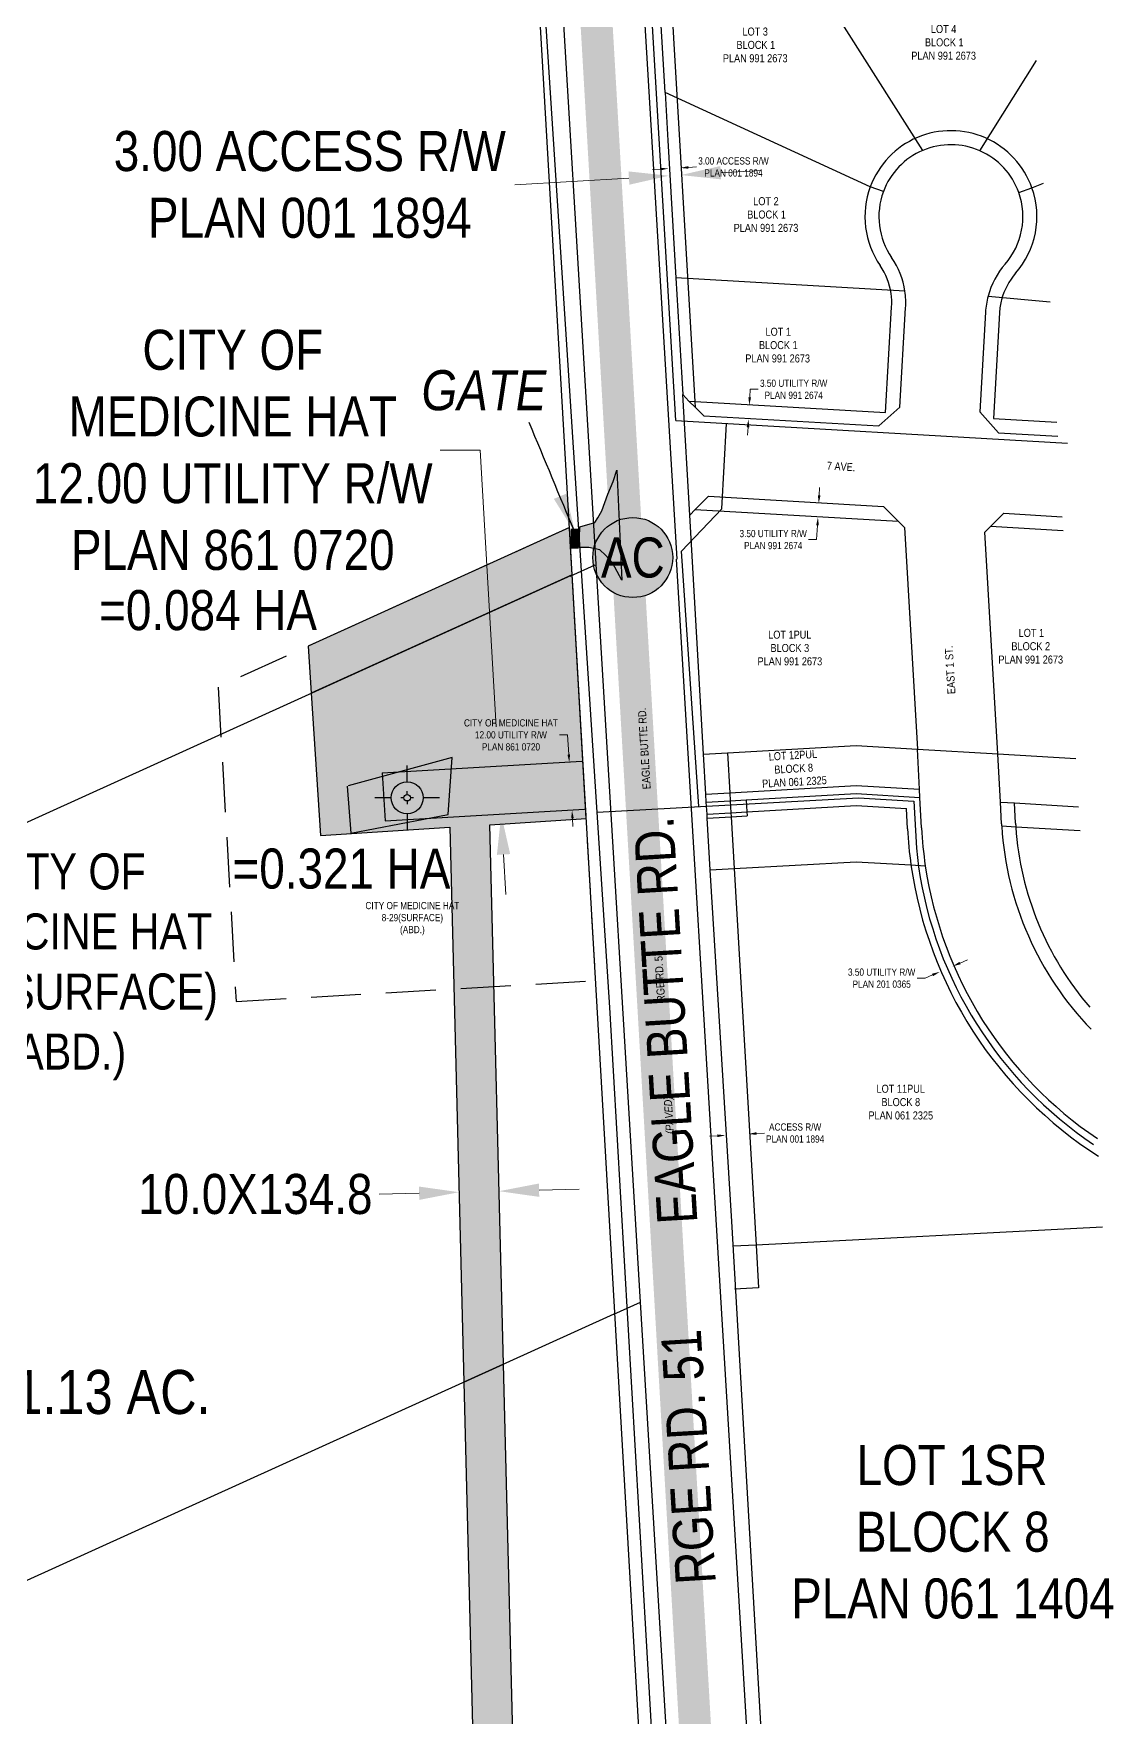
# Model space of a CAD drawing. Extents: x 312545 to 320442, y 5540407 to 5546054.
# Drawn here: x 317119.5 to 317389.5, y 5541749.7 to 5542170.4 of the extents above; entities that cross this region are included whole.
import ezdxf
from ezdxf.enums import TextEntityAlignment as Align

# ---------------------------------------------------------------- set-up
doc = ezdxf.new("R2010")
doc.units = 0
doc.header["$LTSCALE"] = 5
doc.header["$PDSIZE"] = 0.5
doc.linetypes.add('COOP2', pattern=[10, 5, -1, 0, -1, 0, -1, 0, -1, 0, -1])
doc.linetypes.add('foc-ACCESSROAD', pattern=[3.75, 2.5, -1.25])
doc.layers.get('Defpoints').update_dxf_attribs({"color": 9})
for name, color, linetype in [('AS-FENCE', 48, 'foc-FENCE'), ('AS-ROADS', 254, 'Continuous'), ('AS-TELEPHONE', 224, 'foc-TEL'), ('CG-NOTES', 7, 'Continuous'), ('F-RW', 190, 'Continuous'), ('F-WS', 190, 'foc-ACCESSROAD'), ('F-WS-S', 8, 'Continuous'), ('F-WS-S-1000', 8, 'Continuous'), ('L-AREAREQUIRED', 7, 'Continuous'), ('L-ROAD-T', 7, 'Continuous'), ('L-ROAD-T-1000', 7, 'Continuous'), ('L-TITLEDB', 4, 'Continuous'), ('L-TITLEDB-T', 4, 'Continuous'), ('L-TITLEDB-T-1000', 4, 'Continuous'), ('P-APEX RECON-10m BUFFER', 51, 'COOP2'), ('P-APEX RECON-WORK AREA', 104, 'Continuous')]:
    doc.layers.add(name, color=color, linetype=linetype)
for name, color, linetype, lineweight in [('AS-GENERAL', 48, 'Continuous', 18), ('F-RW-T', 190, 'Continuous', 9), ('F-WS-T', 190, 'Continuous', 9), ('F-WS-T-1000', 190, 'Continuous', 9), ('P-APEX RECON-TWS-T', 104, 'Continuous', 9), ('T-TEXT', 48, 'Continuous', 18), ('T-TEXT-1000', 48, 'Continuous', 18)]:
    doc.layers.add(name, color=color, linetype=linetype, lineweight=lineweight)
doc.styles.add('1.8', font='ARIALN.TTF', dxfattribs={"height": 1.8})
doc.styles.add('100L', font='ARIALN.TTF', dxfattribs={"height": 11})
doc.styles.add('175L', font='ARIALN.TTF', dxfattribs={"height": 10})
doc.styles.add('80CG', font='ARIALN.TTF', dxfattribs={"height": 10})
doc.styles.add('80L', font='ARIALN.TTF', dxfattribs={"height": 10})
doc.styles.add('80LS', font='ARIALNI.TTF', dxfattribs={"height": 10})
doc.styles.add('foc-LtypeFont', font='ARIALN.TTF', dxfattribs={"height": 7.35})
doc.linetypes.add('foc-FENCE', pattern='A,10,-1,["X",foc-LtypeFont,S=0.2,R=0,X=-0.625,Y=-0.75],-1.24', length=12.24)
doc.linetypes.add('foc-TEL', pattern='A,2,-1,["T",foc-LtypeFont,S=0.2,R=0,X=-0.425,Y=-0.75],-1.24,8', length=12.24)
doc.dimstyles.new('Compass 1 000', dxfattribs={"dimtxt": 1.8, "dimasz": 2, "dimexe": 0.2, "dimexo": 0.0625, "dimgap": 0.5, "dimtad": 0, "dimtih": 1, "dimtoh": 1, "dimzin": 0, "dimdsep": 46, "dimtxsty": '1.8', "dimcen": 0.1, "dimse1": 1, "dimse2": 1, "dimclrd": 256, "dimclrt": 256, "dimaunit": 1, "dimadec": 4, "dimazin": 0, "dimtfac": 0.06, "dimtofl": 0, "dimtmove": 0, "dimatfit": 0, "dimfxl": 0.2, "dimtolj": 1, "dimtzin": 0, "dimlwd": -1, "dimarcsym": 0})
doc.dimstyles.new('Compass 5 000', dxfattribs={"dimscale": 5, "dimtxt": 9, "dimasz": 2, "dimexe": 0.2, "dimexo": 0.0625, "dimgap": 0.5, "dimtad": 0, "dimtih": 1, "dimtoh": 1, "dimzin": 0, "dimdsep": 46, "dimtxsty": '80CG', "dimcen": 0.1, "dimse1": 1, "dimse2": 1, "dimclrd": 256, "dimclrt": 256, "dimaunit": 1, "dimadec": 4, "dimazin": 0, "dimtfac": 0.06, "dimtofl": 0, "dimtmove": 0, "dimatfit": 1, "dimfxl": 0.2, "dimtolj": 1, "dimtzin": 0, "dimlwd": -1, "dimarcsym": 0})

# ---------------------------------------------------------------- blocks, each defined once
blk = doc.blocks.new('*D463')
at = {"layer": 'Defpoints', "color": 0, "transparency": 16777216}
for p in [(317281.24, 5542136.89), (317278.41, 5542133.88), (317281.4, 5542134.05)]:
    blk.add_point(p, dxfattribs=at)
at = {"layer": 'F-WS-T-1000', "transparency": 16777216}
for p, q in [((317283.23, 5542137.01), (317285.23, 5542137.12)), ((317276.25, 5542136.6), (317274.26, 5542136.49))]:
    blk.add_line(p, q, dxfattribs=at)
for points in [[(317276.23, 5542136.94), (317276.27, 5542136.27), (317278.25, 5542136.72)], [(317283.22, 5542137.34), (317283.25, 5542136.68), (317281.24, 5542136.89)]]:
    blk.add_solid(points, dxfattribs=at)
at = {"layer": 'F-WS-T-1000', "transparency": 16777216, "insert": (317294.5, 5542137.12), "char_height": 1.8, "attachment_point": 5, "style": '1.8'}
blk.add_mtext('\\A1;3.00 ACCESS R/W\\PPLAN 001 1894', dxfattribs=at)
blk = doc.blocks.new('*D466')
at = {"layer": 'Defpoints', "color": 0, "transparency": 16777216}
for p in [(317296.01, 5542074.21), (317296.21, 5542077.7), (317298.45, 5542077.58)]:
    blk.add_point(p, dxfattribs=at)
at = {"layer": 'F-WS-T-1000', "transparency": 16777216}
for p, q in [((317298.57, 5542079.57), (317298.68, 5542081.57)), ((317298.68, 5542081.57), (317300.68, 5542081.57)), ((317298.14, 5542072.09), (317298.02, 5542070.09))]:
    blk.add_line(p, q, dxfattribs=at)
for points in [[(317298.23, 5542079.59), (317298.9, 5542079.55), (317298.45, 5542077.58)], [(317297.8, 5542072.11), (317298.47, 5542072.07), (317298.25, 5542074.09)]]:
    blk.add_solid(points, dxfattribs=at)
at = {"layer": 'F-WS-T-1000', "transparency": 16777216, "insert": (317309.55, 5542081.57), "char_height": 1.8, "attachment_point": 5, "style": '1.8'}
blk.add_mtext('\\A1;3.50 UTILITY R/W\\PPLAN 991 2674', dxfattribs=at)
blk = doc.blocks.new('*D467')
at = {"layer": 'Defpoints', "color": 0, "transparency": 16777216}
for p in [(317295.76, 5542054.21), (317315.82, 5542053.05), (317295.56, 5542050.72)]:
    blk.add_point(p, dxfattribs=at)
at = {"layer": 'F-WS-T-1000', "transparency": 16777216}
for p, q in [((317315.94, 5542055.05), (317316.05, 5542057.05)), ((317315.5, 5542047.57), (317315.3, 5542044.01)), ((317315.3, 5542044.01), (317313.3, 5542044.01))]:
    blk.add_line(p, q, dxfattribs=at)
for points in [[(317315.6, 5542055.07), (317316.27, 5542055.03), (317315.82, 5542053.05)], [(317315.17, 5542047.59), (317315.84, 5542047.55), (317315.62, 5542049.56)]]:
    blk.add_solid(points, dxfattribs=at)
at = {"layer": 'F-WS-T-1000', "transparency": 16777216, "insert": (317304.43, 5542044.01), "char_height": 1.8, "attachment_point": 5, "style": '1.8'}
blk.add_mtext('\\A1;3.50 UTILITY R/W\\PPLAN 991 2674', dxfattribs=at)
blk = doc.blocks.new('*D468')
at = {"layer": 'Defpoints', "color": 0, "transparency": 16777216}
for p in [(317239.99, 5541987.53), (317253.45, 5541988.32), (317240.69, 5541975.56)]:
    blk.add_point(p, dxfattribs=at)
at = {"layer": 'F-WS-T-1000', "transparency": 16777216}
for p, q in [((317253.04, 5541995.21), (317251.04, 5541995.21)), ((317253.33, 5541990.31), (317253.04, 5541995.21)), ((317254.26, 5541974.35), (317254.38, 5541972.35))]:
    blk.add_line(p, q, dxfattribs=at)
for points in [[(317253.66, 5541990.33), (317253, 5541990.29), (317253.45, 5541988.32)], [(317254.59, 5541974.36), (317253.93, 5541974.33), (317254.14, 5541976.34)]]:
    blk.add_solid(points, dxfattribs=at)
at = {"layer": 'F-WS-T-1000', "transparency": 16777216, "insert": (317238.87, 5541995.21), "char_height": 1.8, "attachment_point": 5, "style": '1.8'}
blk.add_mtext('\\A1;CITY OF MEDICINE HAT\\P12.00 UTILITY R/W\\PPLAN 861 0720', dxfattribs=at)
blk = doc.blocks.new('*D469')
at = {"layer": 'Defpoints', "color": 0, "transparency": 16777216}
for p in [(317346.09, 5541936.02), (317346.09, 5541936.01), (317349.31, 5541937.41)]:
    blk.add_point(p, dxfattribs=at)
at = {"layer": 'F-WS-T-1000', "transparency": 16777216}
for p, q in [((317344.26, 5541935.22), (317342.42, 5541934.43)), ((317351.14, 5541938.2), (317352.98, 5541939)), ((317342.42, 5541934.43), (317340.42, 5541934.43))]:
    blk.add_line(p, q, dxfattribs=at)
for points in [[(317344.12, 5541935.53), (317344.39, 5541934.91), (317346.09, 5541936.02)], [(317351.01, 5541938.51), (317351.28, 5541937.9), (317349.31, 5541937.41)]]:
    blk.add_solid(points, dxfattribs=at)
at = {"layer": 'F-WS-T-1000', "transparency": 16777216, "insert": (317331.55, 5541934.43), "char_height": 1.8, "attachment_point": 5, "style": '1.8'}
blk.add_mtext('\\A1;3.50 UTILITY R/W\\PPLAN 201 0365', dxfattribs=at)
blk = doc.blocks.new('*D470')
at = {"layer": 'Defpoints', "color": 0, "transparency": 16777216}
for p in [(317292.57, 5541893.7), (317298.27, 5541895.5), (317298.36, 5541894.03)]:
    blk.add_point(p, dxfattribs=at)
at = {"layer": 'F-WS-T-1000', "transparency": 16777216}
for p, q in [((317290.49, 5541895.04), (317288.5, 5541894.93)), ((317300.27, 5541895.61), (317302.27, 5541895.73))]:
    blk.add_line(p, q, dxfattribs=at)
for points in [[(317290.47, 5541895.38), (317290.51, 5541894.71), (317292.49, 5541895.16)], [(317300.25, 5541895.95), (317300.29, 5541895.28), (317298.27, 5541895.5)]]:
    blk.add_solid(points, dxfattribs=at)
at = {"layer": 'F-WS-T-1000', "transparency": 16777216, "insert": (317309.92, 5541895.73), "char_height": 1.8, "attachment_point": 5, "style": '1.8'}
blk.add_mtext('\\A1;ACCESS R/W\\PPLAN 001 1894', dxfattribs=at)
blk = doc.blocks.new('*D1705')
at = {"layer": 'Defpoints', "color": 0, "transparency": 16777216}
for p in [(317278.35, 5542134.93), (317278.77, 5542127.69), (317281.76, 5542127.86)]:
    blk.add_point(p, dxfattribs=at)
at = {"layer": 'F-RW-T', "transparency": 16777216}
for p, q in [((317268.37, 5542134.35), (317239.81, 5542132.69)), ((317291.32, 5542135.69), (317301.31, 5542136.27))]:
    blk.add_line(p, q, dxfattribs=at)
for points in [[(317291.23, 5542137.35), (317291.42, 5542134.02), (317281.34, 5542135.1)], [(317268.27, 5542136.01), (317268.47, 5542132.69), (317278.35, 5542134.93)]]:
    blk.add_solid(points, dxfattribs=at)
at = {"layer": 'F-RW-T', "transparency": 16777216, "insert": (317188.58, 5542132.69), "char_height": 10, "attachment_point": 5, "style": '80CG'}
blk.add_mtext('\\A1;3.00 ACCESS R/W\\PPLAN 001 1894', dxfattribs=at)
blk = doc.blocks.new('*D1706')
at = {"layer": 'Defpoints', "color": 0, "transparency": 16777216}
for p in [(317235.74, 5541987.29), (317239.44, 5541987.5), (317240.14, 5541975.53)]:
    blk.add_point(p, dxfattribs=at)
at = {"layer": 'F-RW-T', "transparency": 16777216}
for p, q in [((317231.14, 5542066.37), (317221.14, 5542066.37)), ((317235.16, 5541997.27), (317231.14, 5542066.37)), ((317237.02, 5541965.33), (317237.6, 5541955.35))]:
    blk.add_line(p, q, dxfattribs=at)
for points in [[(317236.82, 5541997.37), (317233.5, 5541997.17), (317235.74, 5541987.29)], [(317238.68, 5541965.43), (317235.36, 5541965.23), (317236.44, 5541975.31)]]:
    blk.add_solid(points, dxfattribs=at)
at = {"layer": 'F-RW-T', "transparency": 16777216, "insert": (317169.33, 5542066.37), "char_height": 10, "attachment_point": 5, "style": '80CG'}
blk.add_mtext('\\A1;CITY OF\\PMEDICINE HAT\\P12.00 UTILITY R/W\\PPLAN 861 0720', dxfattribs=at)
blk = doc.blocks.new('*D1790')
at = {"layer": 'Defpoints', "color": 0, "transparency": 16777216}
for p in [(317225.31, 5541904.33), (317235.31, 5541904.58), (317225.9, 5541880.95)]:
    blk.add_point(p, dxfattribs=at)
at = {"layer": 'P-APEX RECON-TWS-T', "transparency": 16777216}
for p, q in [((317215.91, 5541880.69), (317205.89, 5541880.44)), ((317245.9, 5541881.45), (317255.89, 5541881.7))]:
    blk.add_line(p, q, dxfattribs=at)
for points in [[(317215.87, 5541882.36), (317215.95, 5541879.03), (317225.9, 5541880.95)], [(317245.86, 5541883.12), (317245.94, 5541879.78), (317235.9, 5541881.2)]]:
    blk.add_solid(points, dxfattribs=at)
at = {"layer": 'P-APEX RECON-TWS-T', "transparency": 16777216, "insert": (317174.96, 5541880.44), "char_height": 10, "attachment_point": 5, "style": '80CG'}
blk.add_mtext('\\A1;10.0X134.8', dxfattribs=at)
blk = doc.blocks.new('GABD')
for p, q in [((0, 0.808), (0, 1.616)), ((-0.808, 0), (-1.616, 0)), ((1.616, 0), (0.808, 0)), ((0, -0.808), (0, -1.616))]:
    blk.add_line(p, q)
blk.add_circle((0, 0), 0.8)
blk = doc.blocks.new('Access_Point')
h = blk.add_hatch(color=255)
h.dxf.hatch_style = 1
edge = h.paths.add_edge_path()
edge.add_arc((0, 0), 9.99, 0, 360)
at = {"color": 170}
blk.add_circle((0, 0), 9.99, dxfattribs=at)
at = {"color": 170, "style": '175L'}
blk.add_text('AC', height=10, dxfattribs=at).set_placement((0, 0), align=Align.MIDDLE_CENTER)

msp = doc.modelspace()

# ---------------------------------------------------------------- hatches: boundary and pattern name
at = {"layer": 'AS-ROADS'}
h = msp.add_hatch(color=256, dxfattribs=at)
h.dxf.hatch_style = 1
h.paths.add_polyline_path([(317256.121, 5542047.195), (317259.85, 5542048.29), (317260.617, 5542049.441), (317261.605, 5542051.194), (317263.087, 5542055.373), (317264.457, 5542058.551), (317265.335, 5542061.4), (317266.596, 5542033.891), (317264.239, 5542038.166), (317262.483, 5542040.083), (317261.113, 5542041.453), (317258.371, 5542042.056), (317257.603, 5542042.056), (317256.616, 5542042.056), (317255.958, 5542042.056)])
at = {"layer": 'P-APEX RECON-10m BUFFER'}
h = msp.add_hatch(color=256, dxfattribs=at)
h.dxf.hatch_style = 1
h.paths.add_polyline_path([(317253.51, 5542047.032), (317188.2, 5542017.425), (317188.965, 5542005.603), (317254.195, 5542035.174)])
h = msp.add_hatch(color=256, dxfattribs=at)
h.dxf.hatch_style = 1
h.paths.add_polyline_path([(317236.992, 5541837.973), (317233.589, 5541972.776), (317257.714, 5541974.306), (317254.195, 5542035.174), (317188.965, 5542005.603), (317191.263, 5541970.092), (317223.602, 5541972.143), (317227.102, 5541833.489)])
h = msp.add_hatch(color=256, dxfattribs=at)
h.dxf.hatch_style = 1
h.paths.add_polyline_path([(317287.563, 5541457.933), (317286.986, 5541467.919), (317286.108, 5541483.105), (317246.013, 5541480.67), (317236.992, 5541837.973), (317227.102, 5541833.489), (317236.025, 5541480.063), (317235.934, 5541480.058), (317236.79, 5541464.899), (316460.022, 5541418.167), (316459.412, 5541428.159), (316439.423, 5541427.095), (316439.977, 5541416.961), (316394.962, 5541414.253), (316394.338, 5541424.281), (316374.317, 5541422.988), (316374.862, 5541413.043), (316288.196, 5541407.829), (316265.794, 5541397.673), (316266.753, 5541396.518), (316276.287, 5541397.092), (316276.484, 5541389.661), (316281.323, 5541389.903), (316282.351, 5541372.158), (316292.338, 5541372.743), (316291.314, 5541390.403), (316296.687, 5541390.672), (316296.241, 5541398.292), (316380.616, 5541403.368), (316382.148, 5541378.007), (316392.134, 5541378.592), (316390.601, 5541403.969), (316445.653, 5541407.281), (316447.153, 5541381.816), (316457.139, 5541382.402), (316455.638, 5541407.882), (317237.354, 5541454.912), (317238.743, 5541430.323), (317253.78, 5541431.24), (317253.84, 5541430.187), (317263.825, 5541430.787), (317263.764, 5541431.85), (317285.067, 5541433.15), (317288.756, 5541437.305)])

# ---------------------------------------------------------------- linework, layer by layer
at = {"color": 2, "flags": 128}
msp.add_lwpolyline([(317253.635, 5542034.872), (317259.934, 5542037.728)], dxfattribs=at)
at = {"layer": 'AS-FENCE', "flags": 128}
msp.add_lwpolyline([(317197.936, 5541982.422), (317198.866, 5541970.649), (317223.182, 5541975.32), (317224.184, 5541989.525), (317198.205, 5541982.451)], dxfattribs=at)
at = {"layer": 'AS-GENERAL', "const_width": 2.001, "flags": 128}
msp.add_lwpolyline([(317254.811, 5542046.744), (317254.811, 5542041.742)], dxfattribs=at)
at = {"layer": 'AS-ROADS', "const_width": 8.003, "flags": 128}
msp.add_lwpolyline([(317231.511, 5542669.952), (317356.903, 5540502.922)], dxfattribs=at)
at = {"layer": 'AS-ROADS', "flags": 128}
msp.add_lwpolyline([(317256.121, 5542047.195), (317259.85, 5542048.29), (317260.617, 5542049.441), (317261.605, 5542051.194), (317263.087, 5542055.373), (317264.457, 5542058.551), (317265.335, 5542061.4), (317266.596, 5542033.891), (317264.239, 5542038.166), (317262.483, 5542040.083), (317261.113, 5542041.453), (317258.371, 5542042.056), (317257.603, 5542042.056), (317256.616, 5542042.056), (317255.958, 5542042.056)], close=True, dxfattribs=at)
at = {"layer": 'AS-TELEPHONE', "flags": 128}
for points in [[(317280.057, 5542073.736), (317273.585, 5542183.698), (317248.129, 5542616.706), (317221.31, 5542671.057)], [(317280.057, 5542073.736), (317378, 5542068.148)], [(317285.83, 5541977.306), (317281.541, 5542041.127), (317291.586, 5542051.727), (317292.8, 5542073.009)]]:
    msp.add_lwpolyline(points, dxfattribs=at)
at = {"layer": 'F-RW', "flags": 128}
for points in [[(317284.899, 5542078.547), (317278.549, 5542187.883)], [(317332.519, 5542075.805), (317334.048, 5542102.119)], [(317360.993, 5542100.636), (317359.47, 5542074.258)], [(317283.366, 5542078.637), (317284.899, 5542078.547)], [(317284.991, 5542077.011), (317284.899, 5542078.547)], [(317284.899, 5542078.547), (317332.519, 5542075.805)], [(317359.47, 5542074.258), (317375.362, 5542073.342)], [(317284.949, 5542051.517), (317335.716, 5542048.578)], [(317376.896, 5542046.218), (317358.763, 5542047.264)], [(317293.008, 5541990.753), (317293.59, 5541980.758)], [(317206.7, 5541985.727), (317256.58, 5541988.631)], [(317206.7, 5541985.727), (317207.397, 5541973.75)], [(317293.59, 5541980.758), (317325.214, 5541982.544)], [(317325.214, 5541982.544), (317340.978, 5541981.62)], [(317287.597, 5541980.42), (317293.59, 5541980.758)], [(317293.59, 5541980.758), (317293.706, 5541978.763)], [(317293.706, 5541978.763), (317293.88, 5541975.767)], [(317297.706, 5541978.989), (317297.878, 5541975.992)], [(317297.878, 5541975.992), (317325.215, 5541977.535)], [(317325.215, 5541977.535), (317337.725, 5541976.803)], [(317365.029, 5541973.188), (317364.756, 5541978.205)], [(317207.397, 5541973.75), (317257.278, 5541976.653)], [(317287.886, 5541975.428), (317293.88, 5541975.767)], [(317287.944, 5541974.433), (317293.938, 5541974.772)], [(317293.88, 5541975.767), (317297.878, 5541975.992)], [(317293.88, 5541975.767), (317293.938, 5541974.772)], [(317293.938, 5541974.772), (317297.936, 5541974.992)], [(317293.938, 5541974.772), (317294.693, 5541961.796)], [(317297.878, 5541975.992), (317297.936, 5541974.992)], [(317338.003, 5541971.766), (317337.725, 5541976.803)], [(317365.091, 5541972.171), (317361.568, 5541972.376)], [(317381.135, 5541971.245), (317365.091, 5541972.171)], [(317288.699, 5541961.457), (317294.693, 5541961.796)], [(317294.693, 5541961.796), (317325.181, 5541963.52)], [(317294.693, 5541961.796), (317300.163, 5541867.729)], [(317325.181, 5541963.52), (317338.884, 5541962.715)], [(317338.884, 5541962.715), (317342.459, 5541962.505)], [(317300.163, 5541867.729), (317300.782, 5541857.08)], [(317300.782, 5541857.08), (317294.793, 5541856.748)]]:
    msp.add_lwpolyline(points, dxfattribs=at)
for points in [[(317357.523, 5542144.359, 0.2067674), (317340.47, 5542144.485)], [(317340.47, 5542144.485, 0.2064814), (317328.706, 5542132.169)], [(317369.126, 5542131.879, 0.2066005), (317357.523, 5542144.359)], [(317328.706, 5542132.169, 0.2442089), (317331.159, 5542112.501)], [(317365.047, 5542110.547, 0.2710967), (317369.126, 5542131.879)], [(317333.895, 5542105.481, 0.1156678), (317331.159, 5542112.501)], [(317365.047, 5542110.547, 0.114672), (317361.526, 5542103.957)], [(317334.048, 5542102.119, 0.0511209), (317333.895, 5542105.481)], [(317361.526, 5542103.957, 0.0510905), (317360.993, 5542100.636)], [(317365.029, 5541973.188, 0.0033287), (317365.091, 5541972.171)], [(317338.003, 5541971.766, 0.021974), (317338.884, 5541962.715)], [(317365.091, 5541972.171, 0.1633422), (317383.628, 5541927.151)], [(317338.884, 5541962.715, 0.2189833), (317385.73, 5541889.978)]]:
    msp.add_lwpolyline(points, format="xyb", dxfattribs=at)
at = {"layer": 'F-WS', "flags": 128}
msp.add_lwpolyline([(317170.176, 5541928.616), (317260.055, 5541933.811), (317253.51, 5542047.032), (317165.634, 5542007.195), (317170.176, 5541928.616)], dxfattribs=at)
at = {"layer": 'L-TITLEDB', "flags": 128}
for points in [[(317288.756, 5541437.305), (317217.367, 5542672.266)], [(317296.923, 5541427.763), (317296.346, 5541437.743), (317271.223, 5541853.492), (317260.189, 5542037.891), (317248.633, 5542231.386), (317225.872, 5542613.235)], [(317268.725, 5542232.552), (317280.304, 5542039.095)], [(317277.414, 5542155.725), (317275.547, 5542187.85)], [(317277.414, 5542155.725), (317275.547, 5542187.85)], [(317341.834, 5542141.264), (317312.22, 5542187.877)], [(317356.112, 5542141.159), (317370.252, 5542163.731)], [(317277.414, 5542155.725), (317278.114, 5542143.713)], [(317277.414, 5542155.725), (317278.114, 5542143.713)], [(317328.706, 5542132.169), (317277.414, 5542155.725)], [(317278.114, 5542143.713), (317280.11, 5542109.406)], [(317278.114, 5542143.713), (317280.11, 5542109.406)], [(317369.126, 5542131.879), (317371.983, 5542133.113)], [(317331.974, 5542130.951), (317328.706, 5542132.169)], [(317365.84, 5542130.712), (317369.126, 5542131.879)], [(317280.11, 5542109.406), (317281.802, 5542080.246)], [(317280.11, 5542109.406), (317281.802, 5542080.246)], [(317337.35, 5542106.071), (317280.11, 5542109.406)], [(317358.146, 5542104.864), (317373.664, 5542103.387)], [(317336.107, 5542077.097), (317337.541, 5542101.914)], [(317357.5, 5542100.834), (317356.076, 5542075.949)], [(317283.554, 5542050.119), (317281.802, 5542080.246)], [(317281.802, 5542080.246), (317283.366, 5542078.637)], [(317283.366, 5542078.637), (317284.991, 5542077.011)], [(317284.991, 5542077.011), (317287.084, 5542074.919)], [(317287.084, 5542074.919), (317330.825, 5542072.399)], [(317330.825, 5542072.399), (317336.107, 5542077.097)], [(317356.076, 5542075.949), (317360.773, 5542070.681)], [(317360.773, 5542070.681), (317375.561, 5542069.828)], [(317284.949, 5542051.517), (317288.257, 5542054.828)], [(317288.257, 5542054.828), (317331.985, 5542052.298)], [(317283.554, 5542050.119), (317284.949, 5542051.517)], [(317287.019, 5541990.401), (317283.554, 5542050.119)], [(317287.019, 5541990.401), (317283.554, 5542050.119)], [(317331.985, 5542052.298), (317335.716, 5542048.578)], [(317335.716, 5542048.578), (317337.275, 5542047.023)], [(317358.763, 5542047.264), (317362.071, 5542050.576)], [(317362.071, 5542050.576), (317376.697, 5542049.73)], [(317337.275, 5542047.023), (317340.486, 5541991.662)], [(317357.369, 5542045.868), (317358.763, 5542047.264)], [(317360.589, 5541990.473), (317357.369, 5542045.868)], [(317317.013, 5541428.969), (317316.437, 5541438.931), (317291.313, 5541854.706), (317280.279, 5542039.093)], [(317253.888, 5542035.035), (316860.799, 5541856.831)], [(317287.019, 5541990.401), (317293.008, 5541990.753)], [(317287.019, 5541990.401), (317293.008, 5541990.753)], [(317287.597, 5541980.42), (317287.019, 5541990.401)], [(317287.597, 5541980.42), (317287.019, 5541990.401)], [(317293.008, 5541990.753), (317325.202, 5541992.563)], [(317293.008, 5541990.753), (317325.202, 5541992.563)], [(317325.202, 5541992.563), (317340.486, 5541991.662)], [(317325.202, 5541992.563), (317340.486, 5541991.662)], [(317340.486, 5541991.662), (317360.589, 5541990.473)], [(317340.978, 5541981.62), (317340.486, 5541991.662)], [(317360.589, 5541990.473), (317380.113, 5541989.321)], [(317360.589, 5541990.473), (317380.113, 5541989.321)], [(317361.24, 5541978.407), (317360.589, 5541990.473)], [(317341.087, 5541979.611), (317340.978, 5541981.62)], [(317287.712, 5541978.424), (317287.597, 5541980.42)], [(317287.712, 5541978.424), (317287.597, 5541980.42)], [(317287.712, 5541978.424), (317293.706, 5541978.763)], [(317287.886, 5541975.428), (317287.712, 5541978.424)], [(317287.886, 5541975.428), (317287.712, 5541978.424)], [(317293.706, 5541978.763), (317297.706, 5541978.989)], [(317297.706, 5541978.989), (317325.202, 5541980.544)], [(317325.202, 5541980.544), (317341.087, 5541979.611)], [(317341.505, 5541971.954), (317341.087, 5541979.611)], [(317361.24, 5541978.407), (317364.756, 5541978.205)], [(317361.532, 5541972.999), (317361.24, 5541978.407)], [(317364.756, 5541978.205), (317380.795, 5541977.262)], [(317287.944, 5541974.433), (317287.886, 5541975.428)], [(317287.944, 5541974.433), (317287.886, 5541975.428)], [(317288.699, 5541961.457), (317287.944, 5541974.433)], [(317288.699, 5541961.457), (317287.944, 5541974.433)], [(317294.074, 5541873.625), (317288.699, 5541961.457)], [(317294.074, 5541873.625), (317288.699, 5541961.457)], [(317319.769, 5541429.134), (317294.074, 5541873.625)], [(317386.732, 5541872.24), (317300.163, 5541867.729)], [(317386.732, 5541872.24), (317300.163, 5541867.729)], [(317300.163, 5541867.729), (317294.432, 5541867.43)], [(317300.163, 5541867.729), (317294.432, 5541867.43)], [(317264.599, 5541850.489), (317271.223, 5541853.492)], [(317264.599, 5541850.489), (316607.139, 5541552.419)]]:
    msp.add_lwpolyline(points, dxfattribs=at)
for points in [[(317341.834, 5542141.264, 0.2066123), (317331.974, 5542130.951)], [(317356.112, 5542141.159, 0.206767), (317341.834, 5542141.264)], [(317365.84, 5542130.712, 0.2067213), (317356.112, 5542141.159)], [(317331.974, 5542130.951, 0.2442128), (317334.04, 5542114.485)], [(317362.414, 5542112.849, 0.2711734), (317365.84, 5542130.712)], [(317337.35, 5542106.071, 0.1144893), (317334.04, 5542114.485)], [(317362.414, 5542112.849, 0.1146616), (317358.146, 5542104.864)], [(317337.541, 5542101.914, 0.0521548), (317337.35, 5542106.071)], [(317358.146, 5542104.864, 0.0511477), (317357.5, 5542100.834)], [(317361.532, 5541972.999, 0.0019495), (317361.568, 5541972.376)], [(317341.505, 5541971.954, 0.0237534), (317342.459, 5541962.505)], [(317361.568, 5541972.376, 0.1787552), (317383.938, 5541921.656)], [(317342.459, 5541962.505, 0.2104448), (317385.483, 5541894.332)]]:
    msp.add_lwpolyline(points, format="xyb", dxfattribs=at)
at = {"layer": 'P-APEX RECON-WORK AREA', "flags": 128}
for points in [[(317253.51, 5542047.032), (317188.2, 5542017.425), (317188.965, 5542005.603), (317254.195, 5542035.174)], [(317236.992, 5541837.973), (317233.589, 5541972.776), (317257.714, 5541974.306), (317254.195, 5542035.174), (317188.965, 5542005.603), (317191.263, 5541970.092), (317223.602, 5541972.143), (317227.102, 5541833.489)]]:
    msp.add_lwpolyline(points, close=True, dxfattribs=at)
msp.add_lwpolyline([(316492.344, 5541410.09), (317237.354, 5541454.912), (317238.743, 5541430.323), (317253.78, 5541431.24), (317253.84, 5541430.187), (317263.825, 5541430.787), (317263.764, 5541431.85), (317285.067, 5541433.15), (317288.756, 5541437.305), (317287.563, 5541457.933), (317287.563, 5541457.933), (317286.986, 5541467.919), (317286.986, 5541467.919), (317286.108, 5541483.105), (317246.013, 5541480.67), (317236.992, 5541837.973), (317227.102, 5541833.489), (317236.025, 5541480.063), (317235.934, 5541480.058), (317236.79, 5541464.899), (316491.748, 5541420.076)], dxfattribs=at)

# ---------------------------------------------------------------- block references
at = {"layer": 'CG-NOTES', "xscale": 1.000316096, "yscale": 1.000316096, "zscale": 1.000316096}
msp.add_blockref('Access_Point', (317269.339, 5542039.535), dxfattribs=at)
at = {"layer": 'F-WS-S', "xscale": 5, "yscale": 5, "zscale": 5}
msp.add_blockref('GABD', (317212.928, 5541979.505), dxfattribs=at)
at = {"layer": 'F-WS-S-1000', "xscale": 1.000316096, "yscale": 1.000316096, "zscale": 1.000316096}
msp.add_blockref('GABD', (317212.928, 5541979.505), dxfattribs=at)

# ---------------------------------------------------------------- texts
at = {"layer": 'F-WS-T', "insert": (317127.231, 5541937.242), "char_height": 9, "attachment_point": 5, "style": '1.8'}
msp.add_mtext('\\A1;CITY OF\\PMEDICINE HAT\\P8-29(SURFACE)\\P(ABD.)', dxfattribs=at)
at = {"layer": 'F-WS-T-1000', "insert": (317214.23, 5541949.295), "char_height": 1.79943, "attachment_point": 5, "style": '1.8'}
msp.add_mtext('\\A1;CITY OF MEDICINE HAT\\P8-29(SURFACE)\\P(ABD.)', dxfattribs=at)
at = {"layer": 'L-AREAREQUIRED', "color": 5, "style": '100L'}
msp.add_text('PROJECT AREA = 0.459 HA  1.13 AC.', height=10.99734, rotation=0.00383, dxfattribs=at).set_placement((317054.037, 5541822.227), align=Align.BOTTOM_CENTER)
at = {"layer": 'L-ROAD-T', "attachment_point": 2, "rotation": 93.4076, "style": '80L'}
for s, insert, char_height, width in [('EAGLE BUTTE RD.', (317272.492, 5541923.561), 10.00256, 208.2314), ('RGE RD. 51', (317278.223, 5541814.477), 10.0026, 61.65057)]:
    msp.add_mtext(s, dxfattribs=dict(at, insert=insert, char_height=char_height, width=width))
at = {"layer": 'L-ROAD-T-1000', "width": 41.63312, "attachment_point": 2, "rotation": 93.4076, "style": '80L'}
for s, insert, char_height in [('EAGLE BUTTE RD.', (317271.202, 5541991.736), 1.99988), ('RGE RD. 51', (317275.049, 5541934.819), 1.9999)]:
    msp.add_mtext(s, dxfattribs=dict(at, insert=insert, char_height=char_height))
at = {"layer": 'L-TITLEDB-T', "insert": (317304.133, 5541817.773), "char_height": 9.99758, "attachment_point": 1, "rotation": 0.00383, "style": '175L'}
msp.add_mtext_dynamic_manual_height_columns('\\pi21.141;LOT 1SR\\P\\pi21.015;BLOCK 8\\P\\pi4.8114;PLAN 061 1404', width=89.04421, gutter_width=100, heights=[0], dxfattribs=at)
at = {"layer": 'P-APEX RECON-TWS-T', "char_height": 10.0032, "attachment_point": 1, "style": '175L'}
for s, insert in [('=0.084 HA', (317135.917, 5542031.39)), ('=0.321 HA', (317169.259, 5541966.817))]:
    msp.add_mtext_dynamic_manual_height_columns(s, width=55.0416, gutter_width=10, heights=[0], dxfattribs=dict(at, insert=insert))
at = {"layer": 'T-TEXT', "insert": (317216.519, 5542086.34), "char_height": 10.00316, "attachment_point": 1, "style": '175L'}
msp.add_mtext_dynamic_manual_height_columns('{\\fArial Narrow|b0|i1|c0|p34;GATE}', width=31.80532, gutter_width=50, heights=[0], dxfattribs=at)
at = {"layer": 'T-TEXT-1000', "insert": (317277.335, 5541900.111), "char_height": 1.9999, "width": 15.06002, "attachment_point": 2, "rotation": 93.4076, "style": '80LS'}
msp.add_mtext('(PAVED)', dxfattribs=at)

# ---------------------------------------------------------------- dimensions: what is measured, and where the dimension line sits
at = {"layer": 'F-RW-T'}
dim = msp.add_linear_dim(base=(317235.741, 5541987.285), p1=(317240.138, 5541975.527), p2=(317239.441, 5541987.501), angle=93.33158, text='CITY OF\\PMEDICINE HAT\\P12.00 UTILITY R/W\\PPLAN 861 0720', dimstyle='Compass 5 000', dxfattribs=at)
dim.commit()
dim.dimension.update_dxf_attribs({"geometry": '*D1706', "text_midpoint": (317169.326, 5542066.373), "dimtype": 161})
at = {"layer": 'F-WS-T-1000'}
for p1, p2, distance, text, picture, middle in [((317278.414, 5542133.877), (317281.403, 5542134.051), 2.846, '3.00 ACCESS R/W\\PPLAN 001 1894', '*D463', (317294.503, 5542137.124)), ((317296.013, 5542074.215), (317296.214, 5542077.705), -2.241, '3.50 UTILITY R/W\\PPLAN 991 2674', '*D466', (317309.553, 5542081.569)), ((317349.311, 5541937.405), (317346.092, 5541936.012), -0.003, '3.50 UTILITY R/W\\PPLAN 201 0365', '*D469', (317331.548, 5541934.426)), ((317292.574, 5541893.697), (317298.359, 5541894.033), 1.466, 'ACCESS R/W\\PPLAN 001 1894', '*D470', (317309.917, 5541895.729))]:
    dim = msp.add_aligned_dim(p1=p1, p2=p2, distance=distance, text=text, dimstyle='Compass 1 000', dxfattribs=at)
    dim.commit()
    dim.dimension.update_dxf_attribs({"geometry": picture, "text_midpoint": middle})
for base, p1, p2, angle, text, picture, middle in [((317315.821, 5542053.054), (317295.562, 5542050.72), (317295.763, 5542054.209), 86.7043, '3.50 UTILITY R/W\\PPLAN 991 2674', '*D467', (317304.428, 5542044.008)), ((317253.446, 5541988.316), (317240.688, 5541975.559), (317239.991, 5541987.533), 93.33158, 'CITY OF MEDICINE HAT\\P12.00 UTILITY R/W\\PPLAN 861 0720', '*D468', (317238.871, 5541995.214))]:
    dim = msp.add_linear_dim(base=base, p1=p1, p2=p2, angle=angle, text=text, dimstyle='Compass 1 000', dxfattribs=at)
    dim.commit()
    dim.dimension.update_dxf_attribs({"geometry": picture, "text_midpoint": middle, "dimtype": 161})
at = {"layer": 'P-APEX RECON-TWS-T'}
dim = msp.add_linear_dim(base=(317225.904, 5541880.946), p1=(317235.311, 5541904.58), p2=(317225.314, 5541904.328), angle=181.44621, text='10.0X134.8', dimstyle='Compass 5 000', dxfattribs=at)
dim.commit()
dim.dimension.update_dxf_attribs({"geometry": '*D1790', "text_midpoint": (317174.963, 5541880.441), "dimtype": 161})

# ---------------------------------------------------------------- leaders
at = {"layer": 'T-TEXT', "path_type": 1}
msp.add_leader([(317254.956, 5542045.59), (317243.426, 5542073.266)], dimstyle='Compass 5 000', override={"dimgap": 0.5, "dimtad": 0}, dxfattribs=at)

# ---------------------------------------------------------------- next in the draw order: texts
at = {"layer": 'L-ROAD-T-1000', "char_height": 1.9989, "attachment_point": 1, "style": '175L', "bg_fill": 3, "box_fill_scale": 1.1, "bg_fill_color": 256, "bg_fill_transparency": 0}
for s, width, insert, rotation in [('7 AVE.', 6.952, (317317.913, 5542063.488), 356.70209), ('EAST 1 ST.', 13.35638, (317348.01, 5542005.347), 93.3194)]:
    msp.add_mtext_dynamic_manual_height_columns(s, width=width, gutter_width=100, heights=[0], dxfattribs=dict(at, insert=insert, rotation=rotation))
at = {"layer": 'L-TITLEDB-T-1000', "char_height": 1.99988, "attachment_point": 1, "style": '80L', "bg_fill": 3, "box_fill_scale": 1.1, "bg_fill_color": 256, "bg_fill_transparency": 0}
for s, insert in [('\\pi4.9945;LOT 3\\P\\pi3.5;BLOCK 1\\P\\pi0.096426;PLAN 991 2673', (317291.75, 5542171.951)), ('\\pi4.9965;LOT 4\\P\\pi3.5;BLOCK 1\\P\\pi0.096426;PLAN 991 2673', (317338.86, 5542172.592)), ('\\pi5.0006;LOT 2\\P\\pi3.5;BLOCK 1\\P\\pi0.096426;PLAN 991 2673', (317294.439, 5542129.569)), ('\\pi5.1521;LOT 1\\P\\pi3.5;BLOCK 1\\P\\pi0.096426;PLAN 991 2673', (317297.366, 5542096.949)), ('\\pi2.7552;LOT 1PUL\\P\\pi3.3425;BLOCK 3\\P\\pi0.096426;PLAN 991 2673', (317300.416, 5542021.263)), ('\\pi5.1521;LOT 1\\P\\pi3.3486;BLOCK 2\\P\\pi0.096426;PLAN 991 2673', (317360.639, 5542021.708)), ('\\pi2.1181;LOT 11PUL\\P\\pi3.3398;BLOCK 8\\P\\pi0.089605;PLAN 061 2325', (317328.151, 5541907.798))]:
    msp.add_mtext_dynamic_manual_height_columns(s, width=16.08412, gutter_width=10, heights=[0], dxfattribs=dict(at, insert=insert))
at = {"layer": 'L-TITLEDB-T-1000', "insert": (317301.146, 5541990.666), "char_height": 1.99988, "attachment_point": 1, "rotation": 3.21736, "style": '80L', "bg_fill": 3, "box_fill_scale": 1.1, "bg_fill_color": 256, "bg_fill_transparency": 0}
msp.add_mtext_dynamic_manual_height_columns('\\pi2.1181;LOT 12PUL\\P\\pi3.3398;BLOCK 8\\P\\pi0.089605;PLAN 061 2325', width=16.08412, gutter_width=10, heights=[0], dxfattribs=at)

# ---------------------------------------------------------------- next in the draw order: linework, layer by layer
at = {"layer": 'AS-TELEPHONE', "flags": 128}
msp.add_lwpolyline([(317289.537, 5541437.779), (317290.873, 5541439.593), (317291.321, 5541444.447), (317291.309, 5541451.384), (317291.092, 5541456.84), (317290.82, 5541461.57), (317289.892, 5541472.98), (317288.956, 5541487.492), (317288.407, 5541498.449), (317287.671, 5541507.385), (317287.616, 5541512.184), (317287.448, 5541515.629), (317263.553, 5541927.102), (317246.931, 5542183.975), (317229.113, 5542494.103)], dxfattribs=at)
msp.add_lwpolyline([(317260.393, 5541975.94), (317325.718, 5541979.448), (317339.587, 5541978.695), (317340.233, 5541966.876), (317340.728, 5541962.247, 0.2104448), (317384.505, 5541892.881)], format="xyb", dxfattribs=at)

# ---------------------------------------------------------------- next in the draw order: dimensions: what is measured, and where the dimension line sits
at = {"layer": 'F-RW-T'}
dim = msp.add_linear_dim(base=(317278.353, 5542134.93), p1=(317281.762, 5542127.864), p2=(317278.774, 5542127.69), angle=183.33114, text='3.00 ACCESS R/W\\PPLAN 001 1894', dimstyle='Compass 5 000', dxfattribs=at)
dim.commit()
dim.dimension.update_dxf_attribs({"geometry": '*D1705', "text_midpoint": (317188.579, 5542132.687), "dimtype": 161})

doc.saveas('drawing.dxf')
